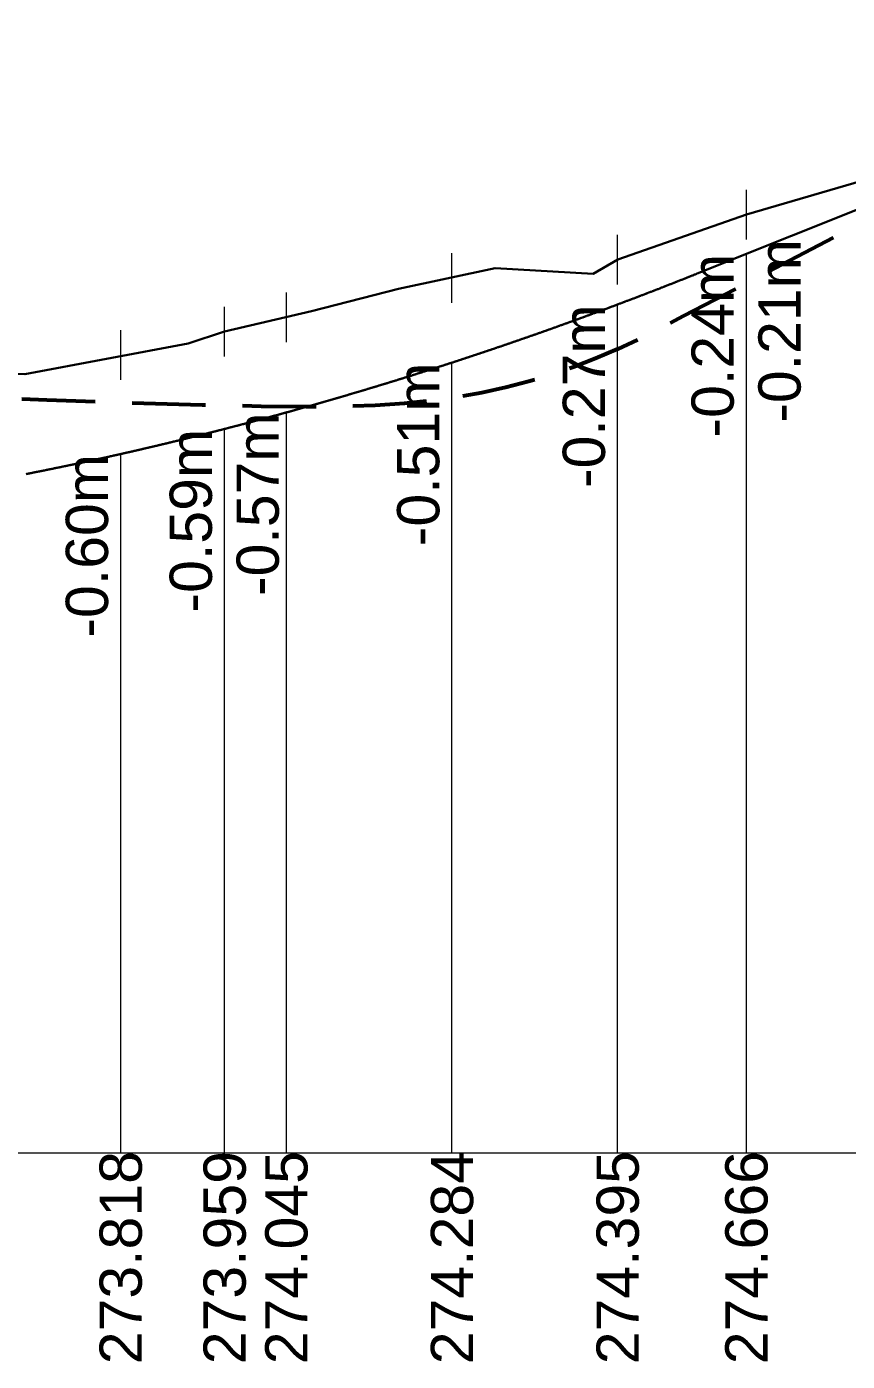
# Model space of a CAD drawing. Extents: x -67 to 3544, y -3197 to 656.
# Drawn here: x 1912.8 to 1962.3, y 114.6 to 195.2 of the extents above; entities that cross this region are included whole.
import ezdxf
from ezdxf.enums import TextEntityAlignment as Align

# ---------------------------------------------------------------- set-up
doc = ezdxf.new("R2010")
doc.units = 0
doc.linetypes.add('CACHE', pattern=[9.525, 6.35, -3.175])
for name, color, linetype, lineweight in [("Route - Bretelle d'entrée - PL - A14_Bretelle de sortie", 5, 'Continuous', 0), ('Route - Bretelle de sortie - PL - Cotation', 7, 'Continuous', 0), ('Route - Bretelle de sortie - PL - Projet Linéaire', 7, 'Continuous', 0), ('Route - Bretelle de sortie - PL - Terrain', 3, 'Continuous', 0)]:
    doc.layers.add(name, color=color, linetype=linetype, lineweight=lineweight)
doc.styles.add('CoteVert', font='arial.ttf', dxfattribs={"height": 0.0017})
doc.styles.add('CoteVertB', font='arial.ttf', dxfattribs={"height": 0.0017})

msp = doc.modelspace()

# ---------------------------------------------------------------- linework, layer by layer
at = {"layer": "Route - Bretelle d'entrée - PL - A14_Bretelle de sortie", "color": 5, "linetype": 'CACHE', "lineweight": 53, "ltscale": 0.7, "flags": 128}
msp.add_lwpolyline([(2039.55295, 194.20613), (2001.65898, 193.53979), (1999.14694, 193.45618), (1996.63484, 193.29368), (1994.1226, 193.05229), (1991.61024, 192.73198), (1989.09787, 192.33272), (1986.58587, 191.8545), (1984.07503, 191.29726), (1981.56661, 190.66097), (1979.06251, 189.94557), (1976.56536, 189.15101), (1974.07865, 188.27722), (1971.60687, 187.32415), (1969.15555, 186.2917), (1966.73145, 185.1798), (1965.95037, 184.80111), (1952.40652, 177.72321), (1951.0789, 177.01212), (1949.75592, 176.3507), (1948.43415, 175.7389), (1947.10962, 175.17667), (1945.77773, 174.66398), (1944.43302, 174.20077), (1943.06892, 173.78701), (1941.67737, 173.42268), (1940.24824, 173.10773), (1938.76844, 172.84215), (1937.22049, 172.62591), (1935.58012, 172.459), (1933.8119, 172.34141), (1931.86056, 172.27312), (1929.63149, 172.25413), (1926.93727, 172.28444), (1923.36767, 172.36406), (1919.03469, 172.49297), (1913.9947, 172.67121), (1908.16303, 172.89877), (1901.52822, 173.17569), (1894.2144, 173.50197), (1886.62449, 173.87766), (1881.43532, 174.30277), (1877.69741, 174.77734), (1874.62674, 175.3014), (1871.95763, 175.87501), (1869.56175, 176.4982), (1867.36583, 177.17103), (1865.32365, 177.89354), (1863.40402, 178.66579), (1861.58487, 179.48785), (1859.84998, 180.35978), (1858.23508, 181.25381), (1813.61561, 208.07307)], dxfattribs=at)
at = {"layer": 'Route - Bretelle de sortie - PL - Cotation', "color": 7, "linetype": 'Continuous'}
for p, q in [((1956.22202, 182.36836), (1956.22202, 185.36837)), ((1948.44873, 179.65219), (1948.44873, 182.65219)), ((1938.44873, 178.54518), (1938.44873, 181.54518)), ((1956.22202, 127.20613), (1956.22202, 181.49145)), ((1928.44873, 176.15651), (1928.44873, 179.15651)), ((1924.72202, 175.29856), (1924.72202, 178.29856)), ((1948.44873, 127.20613), (1948.44873, 178.43976)), ((1918.44873, 173.88823), (1918.44873, 176.88823)), ((1938.44873, 127.20613), (1938.44873, 174.92981)), ((1928.44873, 127.20613), (1928.44873, 171.91986)), ((1924.72202, 127.20613), (1924.72202, 170.92603)), ((1918.44873, 127.20613), (1918.44873, 169.40992)), ((2054.3083, 127.20613), (1602.96748, 127.20613))]:
    msp.add_line(p, q, dxfattribs=at)
at = {"layer": 'Route - Bretelle de sortie - PL - Projet Linéaire', "color": 1, "linetype": 'Continuous', "lineweight": 30, "flags": 128}
msp.add_lwpolyline([(1912.74319, 168.20188), (1912.77808, 168.20877), (1912.81296, 168.21567), (1912.84784, 168.22257), (1912.88273, 168.22948), (1912.91761, 168.23639), (1912.9525, 168.24332), (1912.98738, 168.25024), (1913.02227, 168.25718), (1913.05715, 168.26412), (1913.09203, 168.27106), (1913.12692, 168.27802), (1913.1618, 168.28498), (1913.19669, 168.29194), (1913.23157, 168.29891), (1913.26646, 168.30589), (1913.30134, 168.31287), (1913.33623, 168.31986), (1913.37111, 168.32685), (1913.406, 168.33386), (1913.44088, 168.34086), (1913.47576, 168.34788), (1913.51065, 168.3549), (1913.54553, 168.36192), (1913.58042, 168.36896), (1913.6153, 168.37599), (1913.65019, 168.38304), (1913.68507, 168.39008), (1913.71996, 168.39714), (1913.75484, 168.4042), (1913.78973, 168.41127), (1913.82461, 168.41835), (1913.8595, 168.42543), (1913.89438, 168.43251), (1913.92927, 168.43961), (1913.96415, 168.4467), (1913.99904, 168.45381), (1914.03392, 168.46092), (1914.06881, 168.46803), (1914.10369, 168.47516), (1914.13858, 168.48229), (1914.17346, 168.48942), (1914.20835, 168.49656), (1914.24323, 168.50371), (1914.27812, 168.51086), (1914.313, 168.51802), (1914.34789, 168.52519), (1914.38277, 168.53236), (1914.41766, 168.53954), (1914.45255, 168.54672), (1914.48743, 168.55391), (1914.52232, 168.56111), (1914.5572, 168.56831), (1914.59209, 168.57552), (1914.62697, 168.58273), (1914.66186, 168.58995), (1914.69674, 168.59718), (1914.73163, 168.60441), (1914.76651, 168.61165), (1914.8014, 168.61889), (1914.83629, 168.62615), (1914.87117, 168.6334), (1914.90606, 168.64066), (1914.94094, 168.64794), (1914.97583, 168.65521), (1915.01071, 168.66249), (1915.0456, 168.66978), (1915.08049, 168.67707), (1915.11537, 168.68437), (1915.15026, 168.69168), (1915.18514, 168.69899), (1915.22003, 168.70631), (1915.25491, 168.71363), (1915.2898, 168.72096), (1915.32469, 168.7283), (1915.35957, 168.73564), (1915.39446, 168.74299), (1915.42935, 168.75034), (1915.46423, 168.7577), (1915.49912, 168.76507), (1915.534, 168.77244), (1915.56889, 168.77982), (1915.60378, 168.7872), (1915.63866, 168.7946), (1915.67355, 168.80199), (1915.70844, 168.8094), (1915.74332, 168.8168), (1915.77821, 168.82422), (1915.81309, 168.83164), (1915.84798, 168.83907), (1915.88287, 168.8465), (1915.91775, 168.85394), (1915.95264, 168.86139), (1915.98753, 168.86884), (1916.02241, 168.8763), (1916.0573, 168.88376), (1916.09218, 168.89123), (1916.12707, 168.89871), (1916.16196, 168.90619), (1916.19685, 168.91368), (1916.23173, 168.92117), (1916.26662, 168.92867), (1916.30151, 168.93618), (1916.33639, 168.94369), (1916.37128, 168.95121), (1916.40617, 168.95874), (1916.44105, 168.96627), (1916.47594, 168.9738), (1916.51083, 168.98135), (1916.54571, 168.9889), (1916.5806, 168.99645), (1916.61549, 169.00401), (1916.65037, 169.01158), (1916.68526, 169.01916), (1916.72015, 169.02673), (1916.75503, 169.03432), (1916.78992, 169.04191), (1916.82481, 169.04951), (1916.8597, 169.05712), (1916.89458, 169.06473), (1916.92947, 169.07234), (1916.96436, 169.07996), (1916.99925, 169.08759), (1917.03413, 169.09523), (1917.06902, 169.10287), (1917.10391, 169.11052), (1917.13879, 169.11817), (1917.17368, 169.12583), (1917.20857, 169.13349), (1917.24346, 169.14116), (1917.27834, 169.14884), (1917.31323, 169.15652), (1917.34812, 169.16421), (1917.38301, 169.17191), (1917.41789, 169.17961), (1917.45278, 169.18732), (1917.48767, 169.19503), (1917.52256, 169.20275), (1917.55744, 169.21048), (1917.59233, 169.21821), (1917.62722, 169.22595), (1917.66211, 169.23369), (1917.697, 169.24144), (1917.73188, 169.2492), (1917.76677, 169.25696), (1917.80166, 169.26473), (1917.83655, 169.2725), (1917.87144, 169.28028), (1917.90632, 169.28807), (1917.94121, 169.29586), (1917.9761, 169.30366), (1918.01099, 169.31147), (1918.04587, 169.31928), (1918.08076, 169.32709), (1918.11565, 169.33492), (1918.15054, 169.34275), (1918.18543, 169.35058), (1918.22032, 169.35842), (1918.2552, 169.36627), (1918.29009, 169.37413), (1918.32498, 169.38199), (1918.35987, 169.38985), (1918.39476, 169.39772), (1918.42965, 169.4056), (1918.46453, 169.41349), (1918.49942, 169.42138), (1918.53431, 169.42927), (1918.5692, 169.43718), (1918.60409, 169.44509), (1918.63898, 169.453), (1918.67386, 169.46092), (1918.70875, 169.46885), (1918.74364, 169.47678), (1918.77853, 169.48472), (1918.81342, 169.49267), (1918.84831, 169.50062), (1918.8832, 169.50858), (1918.91808, 169.51654), (1918.95297, 169.52451), (1918.98786, 169.53248), (1919.02275, 169.54047), (1919.05764, 169.54845), (1919.09253, 169.55645), (1919.12742, 169.56445), (1919.16231, 169.57245), (1919.1972, 169.58047), (1919.23209, 169.58848), (1919.26697, 169.59651), (1919.30186, 169.60454), (1919.33675, 169.61258), (1919.37164, 169.62062), (1919.40653, 169.62867), (1919.44142, 169.63672), (1919.47631, 169.64478), (1919.5112, 169.65285), (1919.54609, 169.66092), (1919.58098, 169.669), (1919.61587, 169.67709), (1919.65075, 169.68518), (1919.68564, 169.69328), (1919.72053, 169.70138), (1919.75542, 169.70949), (1919.79031, 169.71761), (1919.8252, 169.72573), (1919.86009, 169.73386), (1919.89498, 169.74199), (1919.92987, 169.75013), (1919.96476, 169.75827), (1919.99965, 169.76643), (1920.03454, 169.77459), (1920.06943, 169.78275), (1920.10432, 169.79092), (1920.13921, 169.7991), (1920.1741, 169.80728), (1920.20899, 169.81547), (1920.24388, 169.82367), (1920.27877, 169.83187), (1920.31366, 169.84007), (1920.34855, 169.84829), (1920.38344, 169.85651), (1920.41833, 169.86473), (1920.45322, 169.87296), (1920.48811, 169.8812), (1920.523, 169.88945), (1920.55789, 169.89769), (1920.59278, 169.90595), (1920.62767, 169.91421), (1920.66256, 169.92248), (1920.69745, 169.93076), (1920.73234, 169.93903), (1920.76723, 169.94732), (1920.80212, 169.95562), (1920.83701, 169.96391), (1920.8719, 169.97222), (1920.90679, 169.98053), (1920.94168, 169.98885), (1920.97657, 169.99717), (1921.01146, 170.0055), (1921.04635, 170.01383), (1921.08124, 170.02218), (1921.11613, 170.03052), (1921.15102, 170.03888), (1921.18591, 170.04724), (1921.2208, 170.0556), (1921.25569, 170.06397), (1921.29058, 170.07235), (1921.32548, 170.08073), (1921.36037, 170.08912), (1921.39526, 170.09752), (1921.43015, 170.10592), (1921.46504, 170.11433), (1921.49993, 170.12275), (1921.53482, 170.13117), (1921.56971, 170.13959), (1921.6046, 170.14803), (1921.63949, 170.15647), (1921.67439, 170.16491), (1921.70928, 170.17336), (1921.74417, 170.18182), (1921.77906, 170.19028), (1921.81395, 170.19875), (1921.84884, 170.20722), (1921.88373, 170.21571), (1921.91862, 170.22419), (1921.95351, 170.23269), (1921.9884, 170.24119), (1922.0233, 170.24969), (1922.05819, 170.2582), (1922.09308, 170.26672), (1922.12797, 170.27525), (1922.16286, 170.28378), (1922.19775, 170.29231), (1922.23264, 170.30086), (1922.26754, 170.3094), (1922.30243, 170.31796), (1922.33732, 170.32652), (1922.37221, 170.33509), (1922.4071, 170.34366), (1922.44199, 170.35224), (1922.47689, 170.36082), (1922.51178, 170.36942), (1922.54667, 170.37801), (1922.58156, 170.38662), (1922.61645, 170.39522), (1922.65134, 170.40384), (1922.68624, 170.41246), (1922.72113, 170.42109), (1922.75602, 170.42972), (1922.79091, 170.43836), (1922.8258, 170.44701), (1922.8607, 170.45566), (1922.89559, 170.46432), (1922.93048, 170.47298), (1922.96537, 170.48165), (1923.00027, 170.49033), (1923.03516, 170.49901), (1923.07005, 170.5077), (1923.10494, 170.5164), (1923.13983, 170.5251), (1923.17473, 170.53381), (1923.20962, 170.54252), (1923.24451, 170.55124), (1923.2794, 170.55996), (1923.31429, 170.56869), (1923.34919, 170.57743), (1923.38408, 170.58618), (1923.41897, 170.59492), (1923.45387, 170.60368), (1923.48876, 170.61244), (1923.52365, 170.62121), (1923.55854, 170.62998), (1923.59344, 170.63876), (1923.62833, 170.64755), (1923.66322, 170.65634), (1923.69811, 170.66514), (1923.73301, 170.67394), (1923.7679, 170.68275), (1923.80279, 170.69157), (1923.83769, 170.70039), (1923.87258, 170.70922), (1923.90747, 170.71806), (1923.94236, 170.7269), (1923.97726, 170.73574), (1924.01215, 170.7446), (1924.04704, 170.75346), (1924.08194, 170.76232), (1924.11683, 170.77119), (1924.15172, 170.78007), (1924.18662, 170.78896), (1924.22151, 170.79785), (1924.2564, 170.80674), (1924.29129, 170.81564), (1924.32619, 170.82455), (1924.36108, 170.83347), (1924.39597, 170.84239), (1924.43087, 170.85131), (1924.46576, 170.86025), (1924.50066, 170.86918), (1924.53555, 170.87813), (1924.57044, 170.88708), (1924.60534, 170.89604), (1924.64023, 170.905), (1924.67512, 170.91397), (1924.71002, 170.92294), (1924.74491, 170.93192), (1924.7798, 170.94091), (1924.8147, 170.9499), (1924.84959, 170.9589), (1924.88449, 170.96791), (1924.91938, 170.97692), (1924.95427, 170.98594), (1924.98917, 170.99497), (1925.02406, 171.00399), (1925.05896, 171.01303), (1925.09385, 171.02207), (1925.12874, 171.03112), (1925.16364, 171.04017), (1925.19853, 171.04924), (1925.23342, 171.0583), (1925.26832, 171.06737), (1925.30321, 171.07645), (1925.33811, 171.08554), (1925.373, 171.09463), (1925.4079, 171.10373), (1925.44279, 171.11283), (1925.47768, 171.12194), (1925.51258, 171.13105), (1925.54747, 171.14017), (1925.58237, 171.1493), (1925.61726, 171.15844), (1925.65216, 171.16757), (1925.68705, 171.17672), (1925.72195, 171.18587), (1925.75684, 171.19503), (1925.79174, 171.2042), (1925.82663, 171.21337), (1925.86152, 171.22254), (1925.89642, 171.23172), (1925.93131, 171.24091), (1925.96621, 171.25011), (1926.0011, 171.25931), (1926.036, 171.26851), (1926.07089, 171.27773), (1926.10579, 171.28695), (1926.14068, 171.29617), (1926.17558, 171.3054), (1926.21047, 171.31464), (1926.24537, 171.32389), (1926.28026, 171.33313), (1926.31516, 171.34239), (1926.35005, 171.35165), (1926.38495, 171.36092), (1926.41984, 171.37019), (1926.45474, 171.37947), (1926.48963, 171.38876), (1926.52453, 171.39805), (1926.55942, 171.40735), (1926.59432, 171.41665), (1926.62922, 171.42596), (1926.66411, 171.43528), (1926.69901, 171.4446), (1926.7339, 171.45393), (1926.7688, 171.46327), (1926.80369, 171.47261), (1926.83859, 171.48195), (1926.87348, 171.49131), (1926.90838, 171.50067), (1926.94327, 171.51003), (1926.97817, 171.5194), (1927.01307, 171.52878), (1927.04796, 171.53817), (1927.08286, 171.54755), (1927.11775, 171.55695), (1927.15265, 171.56635), (1927.18755, 171.57576), (1927.22244, 171.58517), (1927.25734, 171.59459), (1927.29223, 171.60402), (1927.32713, 171.61345), (1927.36203, 171.62289), (1927.39692, 171.63233), (1927.43182, 171.64179), (1927.46671, 171.65124), (1927.50161, 171.66071), (1927.53651, 171.67018), (1927.5714, 171.67965), (1927.6063, 171.68913), (1927.6412, 171.69862), (1927.67609, 171.70811), (1927.71099, 171.71761), (1927.74589, 171.72712), (1927.78078, 171.73663), (1927.81568, 171.74615), (1927.85058, 171.75567), (1927.88547, 171.7652), (1927.92037, 171.77474), (1927.95526, 171.78428), (1927.99016, 171.79383), (1928.02506, 171.80338), (1928.05995, 171.81294), (1928.09485, 171.82251), (1928.12975, 171.83208), (1928.16465, 171.84166), (1928.19954, 171.85124), (1928.23444, 171.86084), (1928.26934, 171.87043), (1928.30423, 171.88004), (1928.33913, 171.88964), (1928.37403, 171.89926), (1928.40892, 171.90888), (1928.44382, 171.91851), (1928.47872, 171.92814), (1928.51362, 171.93778), (1928.54851, 171.94743), (1928.58341, 171.95708), (1928.61831, 171.96674), (1928.6532, 171.9764), (1928.6881, 171.98607), (1928.723, 171.99575), (1928.7579, 172.00543), (1928.79279, 172.01512), (1928.82769, 172.02481), (1928.86259, 172.03451), (1928.89749, 172.04422), (1928.93238, 172.05394), (1928.96728, 172.06366), (1929.00218, 172.07338), (1929.03708, 172.08311), (1929.07197, 172.09285), (1929.10687, 172.10259), (1929.14177, 172.11234), (1929.17667, 172.1221), (1929.21157, 172.13186), (1929.24646, 172.14163), (1929.28136, 172.1514), (1929.31626, 172.16118), (1929.35116, 172.17097), (1929.38606, 172.18076), (1929.42095, 172.19056), (1929.45585, 172.20036), (1929.49075, 172.21017), (1929.52565, 172.21999), (1929.56055, 172.22981), (1929.59544, 172.23964), (1929.63034, 172.24947), (1929.66524, 172.25932), (1929.70014, 172.26916), (1929.73504, 172.27901), (1929.76994, 172.28888), (1929.80484, 172.29874), (1929.83973, 172.30861), (1929.87463, 172.31849), (1929.90953, 172.32837), (1929.94443, 172.33826), (1929.97933, 172.34816), (1930.01423, 172.35806), (1930.04913, 172.36797), (1930.08402, 172.37788), (1930.11892, 172.3878), (1930.15382, 172.39773), (1930.18872, 172.40766), (1930.22362, 172.4176), (1930.25852, 172.42755), (1930.29342, 172.43749), (1930.32832, 172.44745), (1930.36321, 172.45741), (1930.39811, 172.46738), (1930.43301, 172.47736), (1930.46791, 172.48734), (1930.50281, 172.49733), (1930.53771, 172.50732), (1930.57261, 172.51732), (1930.60751, 172.52733), (1930.64241, 172.53734), (1930.67731, 172.54736), (1930.71221, 172.55738), (1930.74711, 172.56741), (1930.78201, 172.57745), (1930.8169, 172.58749), (1930.8518, 172.59754), (1930.8867, 172.60759), (1930.9216, 172.61765), (1930.9565, 172.62772), (1930.9914, 172.63779), (1931.0263, 172.64787), (1931.0612, 172.65795), (1931.0961, 172.66805), (1931.131, 172.67814), (1931.1659, 172.68825), (1931.2008, 172.69836), (1931.2357, 172.70847), (1931.2706, 172.71859), (1931.3055, 172.72872), (1931.3404, 172.73885), (1931.3753, 172.74899), (1931.4102, 172.75914), (1931.4451, 172.76929), (1931.48, 172.77945), (1931.5149, 172.78962), (1931.5498, 172.79979), (1931.5847, 172.80996), (1931.6196, 172.82014), (1931.6545, 172.83033), (1931.6894, 172.84053), (1931.7243, 172.85073), (1931.7592, 172.86094), (1931.7941, 172.87115), (1931.829, 172.88137), (1931.8639, 172.89159), (1931.89881, 172.90182), (1931.93371, 172.91206), (1931.96861, 172.92231), (1932.00351, 172.93255), (1932.03841, 172.94281), (1932.07331, 172.95307), (1932.10821, 172.96334), (1932.14311, 172.97362), (1932.17801, 172.9839), (1932.21291, 172.99418), (1932.24781, 173.00447), (1932.28271, 173.01477), (1932.31761, 173.02508), (1932.35251, 173.03539), (1932.38742, 173.04571), (1932.42232, 173.05603), (1932.45722, 173.06636), (1932.49212, 173.07669), (1932.52702, 173.08703), (1932.56192, 173.09738), (1932.59682, 173.10773), (1932.63172, 173.11809), (1932.66663, 173.12846), (1932.70153, 173.13883), (1932.73643, 173.14921), (1932.77133, 173.15959), (1932.80623, 173.16998), (1932.84113, 173.18038), (1932.87603, 173.19078), (1932.91094, 173.20119), (1932.94584, 173.2116), (1932.98074, 173.22202), (1933.01564, 173.23245), (1933.05054, 173.24288), (1933.08544, 173.25332), (1933.12035, 173.26376), (1933.15525, 173.27422), (1933.19015, 173.28467), (1933.22505, 173.29514), (1933.25995, 173.30561), (1933.29486, 173.31608), (1933.32976, 173.32656), (1933.36466, 173.33705), (1933.39956, 173.34755), (1933.43446, 173.35805), (1933.46937, 173.36855), (1933.50427, 173.37906), (1933.53917, 173.38958), (1933.57407, 173.40011), (1933.60897, 173.41064), (1933.64388, 173.42117), (1933.67878, 173.43171), (1933.71368, 173.44226), (1933.74858, 173.45282), (1933.78349, 173.46338), (1933.81839, 173.47395), (1933.85329, 173.48452), (1933.8882, 173.4951), (1933.9231, 173.50568), (1933.958, 173.51627), (1933.9929, 173.52687), (1934.02781, 173.53747), (1934.06271, 173.54809), (1934.09761, 173.5587), (1934.13251, 173.56932), (1934.16742, 173.57995), (1934.20232, 173.59058), (1934.23722, 173.60122), (1934.27213, 173.61187), (1934.30703, 173.62252), (1934.34193, 173.63318), (1934.37684, 173.64385), (1934.41174, 173.65452), (1934.44664, 173.6652), (1934.48154, 173.67588), (1934.51645, 173.68656), (1934.55135, 173.69726), (1934.58625, 173.70796), (1934.62116, 173.71867), (1934.65606, 173.72938), (1934.69097, 173.7401), (1934.72587, 173.75083), (1934.76077, 173.76156), (1934.79568, 173.7723), (1934.83058, 173.78304), (1934.86548, 173.79379), (1934.90039, 173.80455), (1934.93529, 173.81531), (1934.97019, 173.82608), (1935.0051, 173.83685), (1935.04, 173.84763), (1935.07491, 173.85842), (1935.10981, 173.86921), (1935.14471, 173.88001), (1935.17962, 173.89082), (1935.21452, 173.90163), (1935.24943, 173.91244), (1935.28433, 173.92327), (1935.31923, 173.9341), (1935.35414, 173.94493), (1935.38904, 173.95578), (1935.42395, 173.96662), (1935.45885, 173.97748), (1935.49375, 173.98834), (1935.52866, 173.9992), (1935.56356, 174.01007), (1935.59847, 174.02095), (1935.63337, 174.03184), (1935.66828, 174.04273), (1935.70318, 174.05362), (1935.73809, 174.06453), (1935.77299, 174.07543), (1935.8079, 174.08635), (1935.8428, 174.09727), (1935.87771, 174.1082), (1935.91261, 174.11913), (1935.94752, 174.13007), (1935.98242, 174.14102), (1936.01733, 174.15197), (1936.05223, 174.16292), (1936.08713, 174.17389), (1936.12204, 174.18486), (1936.15695, 174.19583), (1936.19185, 174.20681), (1936.22676, 174.2178), (1936.26166, 174.2288), (1936.29657, 174.2398), (1936.33147, 174.2508), (1936.36638, 174.26182), (1936.40128, 174.27283), (1936.43619, 174.28386), (1936.47109, 174.29489), (1936.506, 174.30593), (1936.5409, 174.31697), (1936.57581, 174.32802), (1936.61071, 174.33907), (1936.64562, 174.35014), (1936.68052, 174.3612), (1936.71543, 174.37227), (1936.75034, 174.38336), (1936.78524, 174.39444), (1936.82015, 174.40553), (1936.85505, 174.41663), (1936.88996, 174.42774), (1936.92487, 174.43885), (1936.95977, 174.44996), (1936.99468, 174.46108), (1937.02958, 174.47221), (1937.06449, 174.48335), (1937.0994, 174.49449), (1937.1343, 174.50563), (1937.16921, 174.51679), (1937.20411, 174.52795), (1937.23902, 174.53911), (1937.27393, 174.55028), (1937.30883, 174.56146), (1937.34374, 174.57264), (1937.37865, 174.58383), (1937.41355, 174.59503), (1937.44846, 174.60623), (1937.48337, 174.61744), (1937.51827, 174.62865), (1937.55318, 174.63987), (1937.58808, 174.6511), (1937.62299, 174.66233), (1937.6579, 174.67357), (1937.6928, 174.68481), (1937.72771, 174.69606), (1937.76262, 174.70732), (1937.79753, 174.71858), (1937.83243, 174.72985), (1937.86734, 174.74113), (1937.90225, 174.75241), (1937.93715, 174.7637), (1937.97206, 174.77499), (1938.00697, 174.78629), (1938.04188, 174.79759), (1938.07678, 174.8089), (1938.11169, 174.82022), (1938.1466, 174.83155), (1938.1815, 174.84288), (1938.21641, 174.85421), (1938.25132, 174.86555), (1938.28623, 174.8769), (1938.32113, 174.88826), (1938.35604, 174.89962), (1938.39095, 174.91099), (1938.42586, 174.92236), (1938.46076, 174.93373), (1938.49567, 174.94512), (1938.53058, 174.95651), (1938.56549, 174.96791), (1938.60039, 174.97931), (1938.6353, 174.99072), (1938.67021, 175.00214), (1938.70512, 175.01356), (1938.74003, 175.02498), (1938.77493, 175.03642), (1938.80984, 175.04786), (1938.84475, 175.0593), (1938.87966, 175.07075), (1938.91457, 175.08222), (1938.94947, 175.09368), (1938.98438, 175.10515), (1939.01929, 175.11662), (1939.0542, 175.12811), (1939.08911, 175.1396), (1939.12402, 175.15109), (1939.15892, 175.16259), (1939.19383, 175.1741), (1939.22874, 175.18561), (1939.26365, 175.19713), (1939.29856, 175.20866), (1939.33347, 175.22019), (1939.36838, 175.23173), (1939.40328, 175.24327), (1939.43819, 175.25482), (1939.4731, 175.26638), (1939.50801, 175.27794), (1939.54292, 175.2895), (1939.57783, 175.30108), (1939.61274, 175.31266), (1939.64765, 175.32425), (1939.68256, 175.33584), (1939.71746, 175.34744), (1939.75237, 175.35904), (1939.78728, 175.37065), (1939.82219, 175.38227), (1939.8571, 175.39389), (1939.89201, 175.40552), (1939.92692, 175.41716), (1939.96183, 175.4288), (1939.99674, 175.44044), (1940.03165, 175.4521), (1940.06656, 175.46376), (1940.10147, 175.47542), (1940.13638, 175.4871), (1940.17129, 175.49878), (1940.2062, 175.51046), (1940.2411, 175.52215), (1940.27601, 175.53384), (1940.31093, 175.54555), (1940.34583, 175.55725), (1940.38074, 175.56897), (1940.41565, 175.58069), (1940.45056, 175.59242), (1940.48547, 175.60415), (1940.52038, 175.61589), (1940.55529, 175.62764), (1940.5902, 175.63939), (1940.62511, 175.65114), (1940.66003, 175.66291), (1940.69493, 175.67468), (1940.72985, 175.68645), (1940.76475, 175.69823), (1940.79967, 175.71002), (1940.83458, 175.72181), (1940.86949, 175.73362), (1940.9044, 175.74542), (1940.93931, 175.75724), (1940.97422, 175.76905), (1941.00913, 175.78088), (1941.04404, 175.79271), (1941.07895, 175.80454), (1941.11386, 175.81639), (1941.14877, 175.82824), (1941.18368, 175.84009), (1941.21859, 175.85195), (1941.2535, 175.86382), (1941.28841, 175.87569), (1941.32332, 175.88757), (1941.35824, 175.89946), (1941.39315, 175.91135), (1941.42806, 175.92325), (1941.46297, 175.93515), (1941.49788, 175.94706), (1941.53279, 175.95898), (1941.5677, 175.9709), (1941.60261, 175.98283), (1941.63753, 175.99477), (1941.67244, 176.0067), (1941.70735, 176.01865), (1941.74226, 176.0306), (1941.77717, 176.04256), (1941.81208, 176.05453), (1941.84699, 176.0665), (1941.88191, 176.07848), (1941.91682, 176.09046), (1941.95173, 176.10245), (1941.98664, 176.11444), (1942.02155, 176.12645), (1942.05646, 176.13845), (1942.09138, 176.15047), (1942.12629, 176.16249), (1942.1612, 176.17451), (1942.19611, 176.18655), (1942.23102, 176.19859), (1942.26594, 176.21063), (1942.30085, 176.22268), (1942.33576, 176.23474), (1942.37067, 176.2468), (1942.40559, 176.25887), (1942.4405, 176.27094), (1942.47541, 176.28303), (1942.51032, 176.29511), (1942.54524, 176.30721), (1942.58015, 176.3193), (1942.61506, 176.33141), (1942.64997, 176.34352), (1942.68489, 176.35564), (1942.7198, 176.36776), (1942.75471, 176.37989), (1942.78962, 176.39203), (1942.82454, 176.40417), (1942.85945, 176.41632), (1942.89436, 176.42847), (1942.92927, 176.44064), (1942.96419, 176.4528), (1942.9991, 176.46497), (1943.03401, 176.47715), (1943.06893, 176.48934), (1943.10384, 176.50153), (1943.13875, 176.51372), (1943.17366, 176.52593), (1943.20858, 176.53814), (1943.24349, 176.55035), (1943.27841, 176.56258), (1943.31332, 176.5748), (1943.34823, 176.58704), (1943.38315, 176.59928), (1943.41806, 176.61152), (1943.45297, 176.62378), (1943.48789, 176.63603), (1943.5228, 176.6483), (1943.55771, 176.66057), (1943.59263, 176.67285), (1943.62754, 176.68513), (1943.66245, 176.69742), (1943.69737, 176.70971), (1943.73228, 176.72201), (1943.7672, 176.73432), (1943.80211, 176.74663), (1943.83702, 176.75895), (1943.87194, 176.77128), (1943.90685, 176.78361), (1943.94177, 176.79595), (1943.97668, 176.80829), (1944.01159, 176.82064), (1944.04651, 176.833), (1944.08142, 176.84536), (1944.11634, 176.85773), (1944.15125, 176.8701), (1944.18617, 176.88248), (1944.22108, 176.89487), (1944.25599, 176.90726), (1944.29091, 176.91966), (1944.32582, 176.93207), (1944.36074, 176.94448), (1944.39565, 176.95689), (1944.43057, 176.96932), (1944.46548, 176.98175), (1944.5004, 176.99418), (1944.53531, 177.00662), (1944.57023, 177.01907), (1944.60514, 177.03152), (1944.64006, 177.04398), (1944.67497, 177.05645), (1944.70989, 177.06892), (1944.7448, 177.0814), (1944.77972, 177.09388), (1944.81463, 177.10638), (1944.84955, 177.11887), (1944.88446, 177.13137), (1944.91938, 177.14388), (1944.95429, 177.1564), (1944.98921, 177.16892), (1945.02412, 177.18144), (1945.05904, 177.19398), (1945.09396, 177.20652), (1945.12887, 177.21906), (1945.16379, 177.23162), (1945.1987, 177.24417), (1945.23362, 177.25674), (1945.26853, 177.26931), (1945.30345, 177.28188), (1945.33837, 177.29447), (1945.37328, 177.30706), (1945.4082, 177.31965), (1945.44311, 177.33225), (1945.47803, 177.34486), (1945.51295, 177.35747), (1945.54786, 177.37008), (1945.58278, 177.38271), (1945.61769, 177.39534), (1945.65261, 177.40798), (1945.68753, 177.42062), (1945.72244, 177.43327), (1945.75736, 177.44593), (1945.79228, 177.45859), (1945.82719, 177.47126), (1945.86211, 177.48393), (1945.89703, 177.49661), (1945.93194, 177.5093), (1945.96686, 177.52199), (1946.00178, 177.53469), (1946.03669, 177.54739), (1946.07161, 177.5601), (1946.10653, 177.57282), (1946.14144, 177.58554), (1946.17636, 177.59827), (1946.21128, 177.61101), (1946.24619, 177.62375), (1946.28111, 177.63649), (1946.31603, 177.64925), (1946.35095, 177.662), (1946.38586, 177.67477), (1946.42078, 177.68754), (1946.4557, 177.70032), (1946.49061, 177.7131), (1946.52553, 177.72589), (1946.56045, 177.73869), (1946.59537, 177.75149), (1946.63028, 177.7643), (1946.6652, 177.77712), (1946.70012, 177.78994), (1946.73504, 177.80276), (1946.76995, 177.81559), (1946.80487, 177.82843), (1946.83979, 177.84128), (1946.87471, 177.85413), (1946.90962, 177.86699), (1946.94454, 177.87985), (1946.97946, 177.89272), (1947.01438, 177.9056), (1947.0493, 177.91848), (1947.08421, 177.93137), (1947.11913, 177.94426), (1947.15405, 177.95716), (1947.18897, 177.97006), (1947.22389, 177.98298), (1947.25881, 177.99589), (1947.29372, 178.00882), (1947.32864, 178.02175), (1947.36356, 178.03469), (1947.39848, 178.04763), (1947.4334, 178.06058), (1947.46832, 178.07353), (1947.50323, 178.08649), (1947.53815, 178.09946), (1947.57307, 178.11243), (1947.60799, 178.12541), (1947.64291, 178.1384), (1947.67783, 178.15139), (1947.71275, 178.16439), (1947.74767, 178.17739), (1947.78259, 178.1904), (1947.8175, 178.20342), (1947.85242, 178.21644), (1947.88734, 178.22947), (1947.92226, 178.2425), (1947.95718, 178.25555), (1947.9921, 178.26859), (1948.02702, 178.28164), (1948.06194, 178.2947), (1948.09686, 178.30777), (1948.13178, 178.32084), (1948.1667, 178.33392), (1948.20162, 178.347), (1948.23654, 178.36009), (1948.27146, 178.37319), (1948.30638, 178.38629), (1948.3413, 178.39939), (1948.37622, 178.41251), (1948.41114, 178.42563), (1948.44606, 178.43875), (1948.48098, 178.45189), (1948.5159, 178.46503), (1948.55082, 178.47817), (1948.58574, 178.49132), (1948.62066, 178.50448), (1948.65558, 178.51764), (1948.6905, 178.53081), (1948.72542, 178.54398), (1948.76034, 178.55717), (1948.79526, 178.57035), (1948.83018, 178.58354), (1948.8651, 178.59675), (1948.90002, 178.60995), (1948.93494, 178.62316), (1948.96986, 178.63638), (1949.00478, 178.6496), (1949.0397, 178.66283), (1949.07462, 178.67607), (1949.10954, 178.68931), (1949.14446, 178.70256), (1949.17938, 178.71582), (1949.2143, 178.72908), (1949.24922, 178.74235), (1949.28414, 178.75562), (1949.31907, 178.7689), (1949.35399, 178.78218), (1949.38891, 178.79547), (1949.42383, 178.80877), (1949.45875, 178.82207), (1949.49367, 178.83538), (1949.52859, 178.8487), (1949.56351, 178.86202), (1949.59844, 178.87535), (1949.63336, 178.88868), (1949.66828, 178.90202), (1949.7032, 178.91537), (1949.73812, 178.92872), (1949.77304, 178.94208), (1949.80797, 178.95544), (1949.84289, 178.96882), (1949.87781, 178.98219), (1949.91273, 178.99557), (1949.94765, 179.00896), (1949.98257, 179.02236), (1950.0175, 179.03576), (1950.05242, 179.04917), (1950.08734, 179.06258), (1950.12226, 179.076), (1950.15718, 179.08943), (1950.19211, 179.10286), (1950.22703, 179.1163), (1950.26195, 179.12974), (1950.29687, 179.14319), (1950.3318, 179.15665), (1950.36672, 179.17011), (1950.40164, 179.18358), (1950.43656, 179.19705), (1950.47148, 179.21053), (1950.50641, 179.22402), (1950.54133, 179.23751), (1950.57625, 179.25101), (1950.61117, 179.26452), (1950.6461, 179.27803), (1950.68102, 179.29155), (1950.71594, 179.30507), (1950.75087, 179.3186), (1950.78579, 179.33214), (1950.82071, 179.34568), (1950.85564, 179.35923), (1950.89056, 179.37278), (1950.92548, 179.38634), (1950.9604, 179.39991), (1950.99533, 179.41348), (1951.03025, 179.42706), (1951.06518, 179.44064), (1951.1001, 179.45424), (1951.13502, 179.46783), (1951.16995, 179.48144), (1951.20487, 179.49505), (1951.23979, 179.50866), (1951.27472, 179.52228), (1951.30964, 179.53591), (1951.34456, 179.54954), (1951.37949, 179.56318), (1951.41441, 179.57683), (1951.44933, 179.59048), (1951.48426, 179.60414), (1951.51918, 179.6178), (1951.55411, 179.63148), (1951.58903, 179.64515), (1951.62396, 179.65883), (1951.65888, 179.67252), (1951.6938, 179.68622), (1951.72873, 179.69992), (1951.76365, 179.71363), (1951.79858, 179.72734), (1951.8335, 179.74106), (1951.86843, 179.75478), (1951.90335, 179.76852), (1951.93827, 179.78225), (1951.9732, 179.796), (1952.00812, 179.80975), (1952.04305, 179.8235), (1952.07797, 179.83726), (1952.1129, 179.85103), (1952.14782, 179.86481), (1952.18275, 179.87859), (1952.21767, 179.89238), (1952.2526, 179.90617), (1952.28752, 179.91997), (1952.32245, 179.93377), (1952.35737, 179.94758), (1952.3923, 179.9614), (1952.42722, 179.97523), (1952.46215, 179.98905), (1952.49707, 180.00289), (1952.532, 180.01673), (1952.56692, 180.03058), (1952.60185, 180.04443), (1952.63677, 180.05829), (1952.6717, 180.07216), (1952.70663, 180.08603), (1952.74155, 180.09991), (1952.77648, 180.11379), (1952.8114, 180.12768), (1952.84633, 180.14158), (1952.88125, 180.15548), (1952.91618, 180.1694), (1952.95111, 180.18331), (1952.98603, 180.19723), (1953.02096, 180.21116), (1953.05588, 180.22509), (1953.09081, 180.23903), (1953.12574, 180.25298), (1953.16066, 180.26693), (1953.19559, 180.28089), (1953.23052, 180.29485), (1953.24976, 180.30255), (1970.34199, 187.13944)], dxfattribs=at)
at = {"layer": 'Route - Bretelle de sortie - PL - Terrain', "color": 114, "linetype": 'Continuous', "lineweight": 30, "flags": 128}
msp.add_lwpolyline([(1858.44873, 170.93493), (1868.44873, 171.41791), (1873.30825, 171.78186), (1877.54638, 170.07063), (1878.07511, 171.90924), (1887.94316, 173.03961), (1906.33259, 174.38661), (1912.66699, 174.22735), (1922.51667, 176.09163), (1924.72202, 176.79856), (1929.97202, 178.03369), (1935.22202, 179.37894), (1941.05975, 180.62153), (1946.97596, 180.29349), (1948.45247, 181.15437), (1956.22202, 183.86836), (1964.00866, 186.14744)], dxfattribs=at)

# ---------------------------------------------------------------- texts
at = {"layer": 'Route - Bretelle de sortie - PL - Cotation', "color": 7, "style": 'CoteVertB'}
for s, p in [('-0.21m', (1960.25952, 182.38214)), ('-0.24m', (1956.22202, 181.49145)), ('-0.27m', (1948.44873, 178.43976)), ('-0.51m', (1938.44873, 174.92981)), ('-0.57m', (1928.75952, 171.91986)), ('-0.59m', (1924.72202, 170.92603)), ('-0.60m', (1918.44873, 169.40992))]:
    msp.add_text(s, height=2.55, rotation=90, dxfattribs=at).set_placement(p, align=Align.BOTTOM_RIGHT)
at = {"layer": 'Route - Bretelle de sortie - PL - Cotation', "color": 114, "style": 'CoteVert'}
for s, p in [('273.818', (1918.44873, 114.45613)), ('273.959', (1924.72202, 114.45613)), ('274.045', (1928.44873, 114.45613)), ('274.284', (1938.44873, 114.45613)), ('274.395', (1948.44873, 114.45613)), ('274.666', (1956.22202, 114.45613))]:
    msp.add_text(s, height=2.55, rotation=90, dxfattribs=at).set_placement(p, align=Align.MIDDLE_LEFT)

doc.saveas('drawing.dxf')
